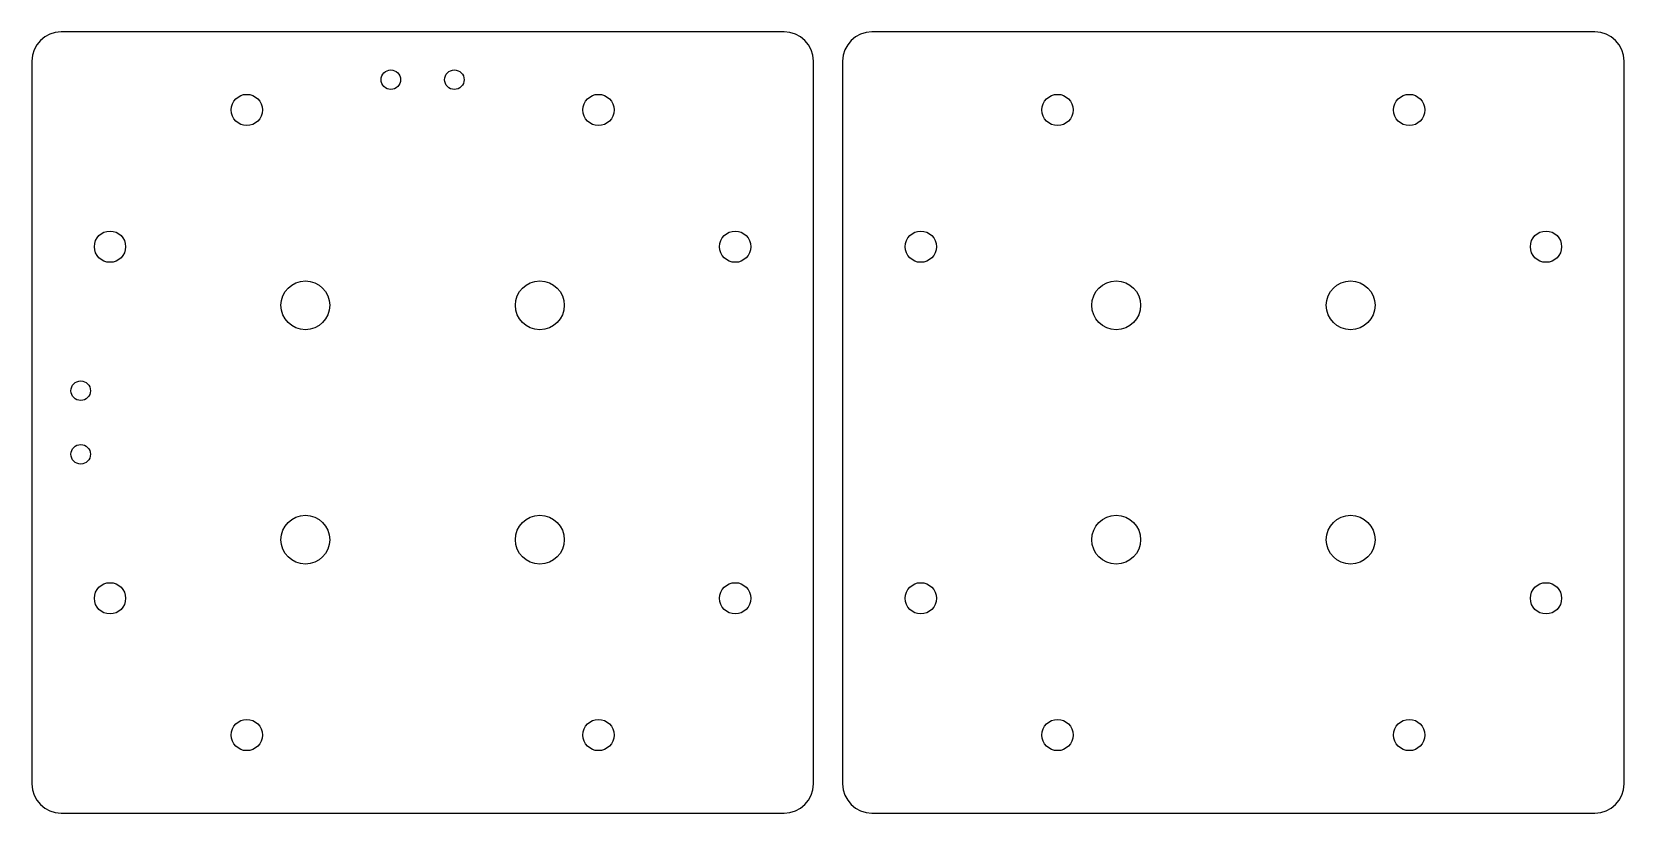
# Model space of a CAD drawing. Extents: x 86 to 249, y 190 to 270.
import ezdxf

# ---------------------------------------------------------------- set-up
doc = ezdxf.new("R2010")
doc.units = 0
doc.header["$MEASUREMENT"] = 0
doc.layers.add('LASECUT', color=60, linetype='CONTINUOUS')

msp = doc.modelspace()

# ---------------------------------------------------------------- linework, layer by layer
at = {"layer": 'LASECUT'}
for p, q in [((162.98, 270), (88.98, 270)), ((245.98, 270), (171.98, 270)), ((85.98, 267), (85.98, 193)), ((165.98, 193), (165.98, 267)), ((168.98, 267), (168.98, 193)), ((248.98, 193), (248.98, 267)), ((88.98, 190), (162.98, 190)), ((171.98, 190), (245.98, 190))]:
    msp.add_line(p, q, dxfattribs=at)
for centre, radius in [((122.73, 265.1), 1), ((129.23, 265.1), 1), ((107.98, 262), 1.6), ((143.98, 262), 1.6), ((190.98, 262), 1.6), ((226.98, 262), 1.6), ((93.98, 248), 1.6), ((157.98, 248), 1.6), ((176.98, 248), 1.6), ((240.98, 248), 1.6), ((113.98, 242), 2.5), ((137.98, 242), 2.5), ((196.98, 242), 2.5), ((220.98, 242), 2.5), ((90.98, 233.25), 1), ((90.98, 226.75), 1), ((113.98, 218), 2.5), ((137.98, 218), 2.5), ((196.98, 218), 2.5), ((220.98, 218), 2.5), ((93.98, 212), 1.6), ((157.98, 212), 1.6), ((176.98, 212), 1.6), ((240.98, 212), 1.6), ((107.98, 198), 1.6), ((143.98, 198), 1.6), ((190.98, 198), 1.6), ((226.98, 198), 1.6)]:
    msp.add_circle(centre, radius, dxfattribs=at)
for centre, start, end in [((88.98, 267), 90, 180), ((162.98, 267), 360, 90), ((171.98, 267), 90, 180), ((245.98, 267), 360, 90), ((88.98, 193), 180, 270), ((162.98, 193), 270, 360), ((171.98, 193), 180, 270), ((245.98, 193), 270, 360)]:
    msp.add_arc(centre, 3, start, end, dxfattribs=at)

doc.saveas('drawing.dxf')
